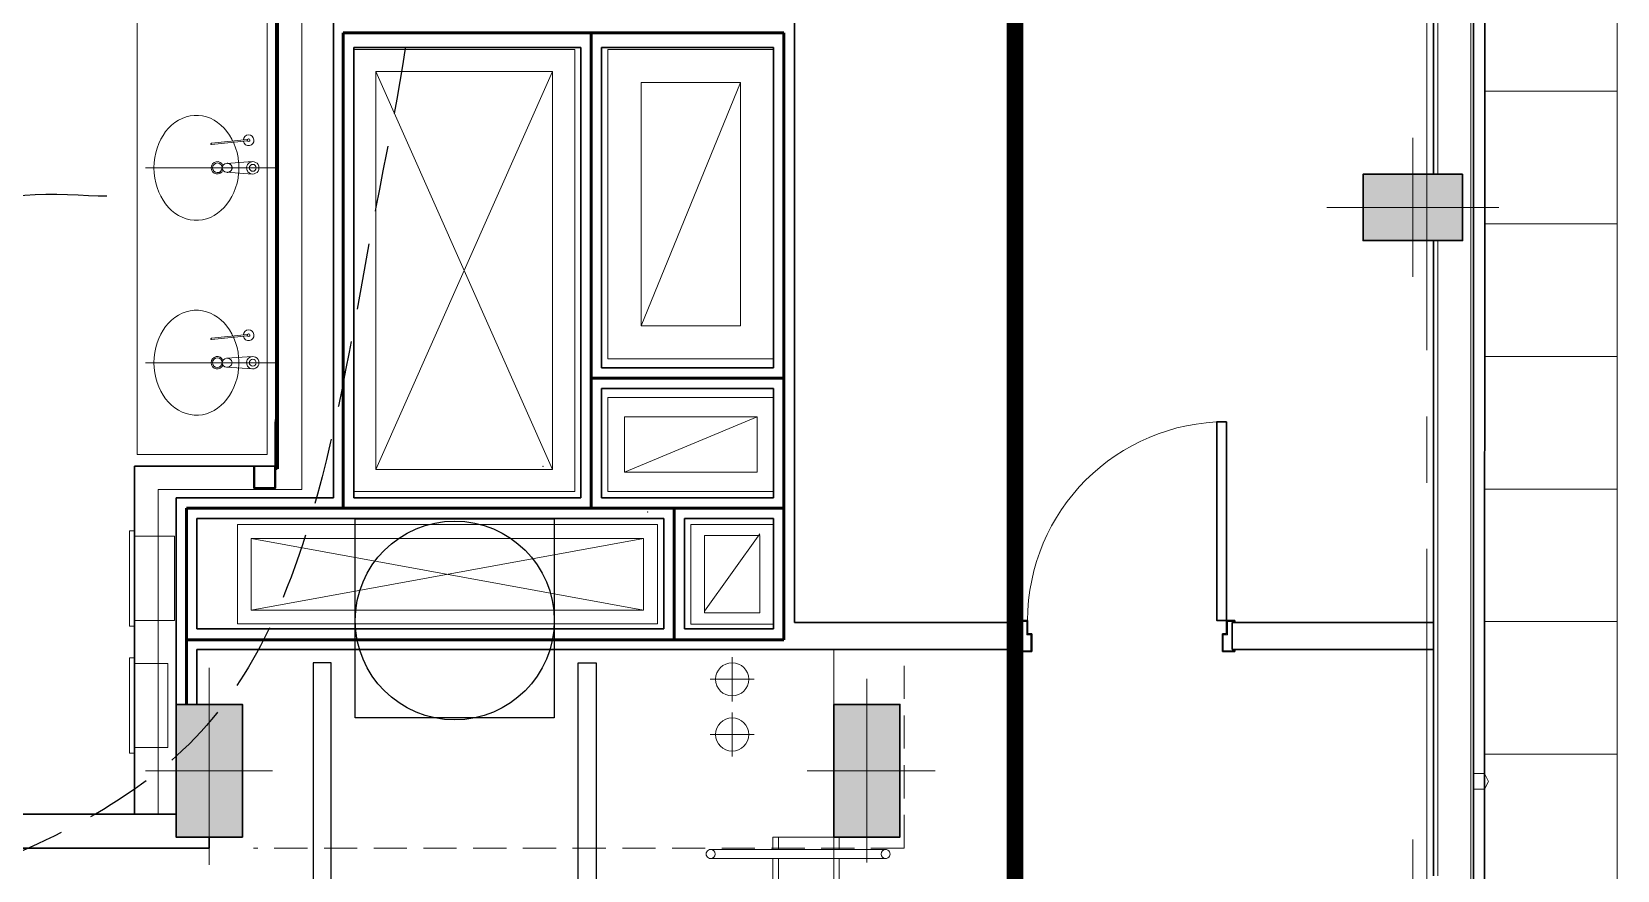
# Model space of a CAD drawing. Header units: inches. Extents: x -26500 to -19489, y -3216 to 2257.
# Drawn here: x -21673.5 to -21386.5, y 711.1 to 862.9 of the extents above; entities that cross this region are included whole.
import ezdxf

# ---------------------------------------------------------------- set-up
doc = ezdxf.new("R2010")
doc.units = ezdxf.units.IN
doc.header["$LTSCALE"] = 48
doc.header["$MEASUREMENT"] = 0
for name, pattern in [('A113$0$CENTER', [2, 1.25, -0.25, 0.25, -0.25]), ('A113$0$DGN Style 3', [242.953966, 173.538547, -69.415419]), ('A113$0$DGN Style 4', [277.835214, 138.830838, -69.415419, 0.173539, -69.415419]), ('A113$0$DGN Style 5', [121.476983, 52.061564, -69.415419]), ('A113$0$HIDDEN2', [0.1875, 0.125, -0.0625]), ('DASHED2', [0.375, 0.25, -0.125]), ('M2113$0$HIDDEN', [0.375, 0.25, -0.125]), ('NB - PH Mezzanine_plan$0$HIDDEN2', [0.1875, 0.125, -0.0625])]:
    doc.linetypes.add(name, pattern=pattern)
for name, color, linetype in [('A-Detl-Iden', 5, 'Continuous'), ('A113$0$A roof pave', 8, 'Continuous'), ('A113$0$A-ANNO-PATT-13-14', 8, 'Continuous'), ('A113$0$A-COLS-COLS13-14', 8, 'Continuous'), ('A113$0$A-DOOR', 8, 'Continuous'), ('A113$0$A-DOOR-FRAM', 8, 'Continuous'), ('A113$0$A-FLOR-CURB', 8, 'Continuous'), ('A113$0$A-FLOR-HRAL', 8, 'Continuous'), ('A113$0$A-FLOR-OVHD', 8, 'A113$0$HIDDEN2'), ('A113$0$A-FLOR-PFIX', 8, 'Continuous'), ('A113$0$A-FLOR-SLAB', 8, 'Continuous'), ('A113$0$A-FLOR-SLEEVE', 8, 'Continuous'), ('A113$0$A-FLOR-SPCL', 8, 'Continuous'), ('A113$0$A-FLOR-STRS', 8, 'Continuous'), ('A113$0$A-GRID-GRDP0-15', 8, 'Continuous'), ('A113$0$A-HVAC-RDFF', 8, 'Continuous'), ('A113$0$A-WALL-FIRE', 8, 'Continuous'), ('A113$0$A-WALL-FULL-EXTR', 8, 'Continuous'), ('A113$0$A-WALL-FULL-INTR', 8, 'Continuous'), ('A113$0$E-ELEC-WIND-WASH', 8, 'Continuous'), ('A113$0$Level 23', 8, 'Continuous'), ('A113$0$Level 30', 8, 'Continuous'), ('A113$0$Level 33', 8, 'Continuous'), ('A113$0$M-HVAC-Supp', 8, 'Continuous'), ('M2113$0$M-CONT-WIRE', 12, 'M2113$0$HIDDEN'), ('M2113$0$M-HVAC-Eqpm', 8, 'Continuous'), ('M2113$0$M-HVAC-FLEX', 8, 'Continuous'), ('M2113$0$M-HVAC-pad', 8, 'Continuous'), ('NB - PH Mezzanine_plan$0$STCCOLS1', 1, 'NB - PH Mezzanine_plan$0$HIDDEN2'), ('XREF', 7, 'Continuous')]:
    doc.layers.add(name, color=color, linetype=linetype)

# ---------------------------------------------------------------- blocks, each defined once
blk = doc.blocks.new('*U737')
at = {"layer": 'A113$0$A-FLOR-SPCL', "linetype": 'Continuous', "lineweight": 13}
for p, q in [((-1.81, 9.14), (-2.75, 9.14)), ((-2.75, -8.11), (-2.75, 9.14)), ((-1.81, -8.11), (-1.81, 9.14)), ((5.44, 8.14), (-1.81, 8.14)), ((-1.81, -8.11), (-2.75, -8.11))]:
    blk.add_line(p, q, dxfattribs=at)
blk = doc.blocks.new('*U736')
at = {"layer": 'A113$0$A-FLOR-SPCL', "linetype": 'Continuous', "lineweight": 13}
for q in [(3.53, 8.65), (-3.72, -6.6)]:
    blk.add_line((3.53, -6.6), q, dxfattribs=at)
blk.add_blockref('*U737', (-1.91, 0.51), dxfattribs=at)
blk = doc.blocks.new('*U758')
at = {"layer": 'A113$0$E-ELEC-WIND-WASH', "linetype": 'A113$0$DGN Style 3', "lineweight": 13, "flags": 128}
blk.add_lwpolyline([(1.01, -1.44), (1.72, -0.01), (1.01, 1.42)], dxfattribs=at)
at = {"layer": 'A113$0$E-ELEC-WIND-WASH', "linetype": 'A113$0$DGN Style 3', "lineweight": 13}
blk.add_3dface([(-1.08, 1.42), (-1.08, -1.44), (1.01, -1.44), (1.01, 1.42)], dxfattribs=at)
blk = doc.blocks.new('A113$0$36D478_19')
at = {"layer": 'A113$0$A-DOOR', "linetype": 'Continuous', "lineweight": 0, "extrusion": (0, 0, -1)}
blk.add_arc((0.85, 5.25), 36, 0, 90, dxfattribs=at)
at = {"layer": 'A113$0$A-DOOR', "linetype": 'Continuous', "lineweight": 30}
blk.add_3dface([(-0.85, 41.25), (-2.6, 41.25), (-2.6, 5.25), (-0.85, 5.25)], dxfattribs=at)
at = {"layer": 'A113$0$A-DOOR-FRAM', "linetype": 'Continuous', "lineweight": 30}
for p, q in [((-38.35, 5.25), (-36.85, 5.25)), ((-38.35, 5.25), (-38.35, 4.88)), ((-36.85, 5.25), (-36.85, 2.83)), ((0.65, 5.25), (-0.85, 5.25)), ((-0.85, 5.25), (-0.85, 2.83)), ((0.65, 5.25), (0.65, 4.88)), ((-38.35, -0.37), (-38.35, 0)), ((-36.85, 2.83), (-36.1, 2.83)), ((-36.1, 2.83), (-36.1, -0.37)), ((-0.85, 2.83), (-1.6, 2.83)), ((-1.6, 2.83), (-1.6, -0.37)), ((0.65, -0.37), (0.65, 0)), ((-36.1, -0.37), (-38.35, -0.37)), ((-1.6, -0.37), (0.65, -0.37))]:
    blk.add_line(p, q, dxfattribs=at)
at = {"layer": 'A113$0$A-DOOR-FRAM', "linetype": 'Continuous', "lineweight": 13}
for p, q in [((-38.35, 4.88), (-38.2, 4.88)), ((-38.2, 5.1), (-37, 5.1)), ((-38.2, 5.1), (-38.2, 4.88)), ((-37, 5.1), (-37, 2.68)), ((0.5, 5.1), (-0.7, 5.1)), ((-0.7, 5.1), (-0.7, 2.68)), ((0.5, 5.1), (0.5, 4.88)), ((0.65, 4.88), (0.5, 4.88)), ((-38.2, 0), (-38.35, 0)), ((-38.2, -0.22), (-38.2, 0)), ((-37, 2.68), (-36.25, 2.68)), ((-36.25, 2.68), (-36.25, -0.22)), ((-0.7, 2.68), (-1.45, 2.68)), ((-1.45, 2.68), (-1.45, -0.22)), ((0.5, -0.22), (0.5, 0)), ((0.5, 0), (0.65, 0)), ((-36.25, -0.22), (-38.2, -0.22)), ((-1.45, -0.22), (0.5, -0.22))]:
    blk.add_line(p, q, dxfattribs=at)
blk = doc.blocks.new('*U775')
at = {"layer": 'A113$0$A-FLOR-SLAB', "linetype": 'Continuous', "lineweight": 0}
blk.add_3dface([(-7.5, 9), (7.5, 9), (7.5, -9), (-7.5, -9)], dxfattribs=at)
at = {"layer": 'A113$0$A-HVAC-RDFF', "lineweight": 0}
blk.add_line((-5, -6.66), (5, 7.34), dxfattribs=at)
at = {"layer": 'A113$0$A-HVAC-RDFF', "lineweight": 13}
blk.add_3dface([(5, 7), (-5, 7), (-5, -7), (5, -7)], dxfattribs=at)
blk = doc.blocks.new('*U776')
at = {"layer": 'A113$0$A-FLOR-SLAB', "linetype": 'Continuous', "lineweight": 0}
blk.add_3dface([(-15, 8.5), (15, 8.5), (15, -8.5), (-15, -8.5)], dxfattribs=at)
at = {"layer": 'A113$0$A-HVAC-RDFF', "lineweight": 0}
blk.add_line((-12, -5), (12, 5), dxfattribs=at)
at = {"layer": 'A113$0$A-HVAC-RDFF', "lineweight": 13}
blk.add_3dface([(12, 5), (-12, 5), (-12, -5), (12, -5)], dxfattribs=at)
blk = doc.blocks.new('*U777')
at = {"layer": 'A113$0$A-FLOR-SLAB', "linetype": 'Continuous', "lineweight": 0}
blk.add_3dface([(-15, 28), (15, 28), (15, -28), (-15, -28)], dxfattribs=at)
at = {"layer": 'A113$0$A-HVAC-RDFF', "lineweight": 0}
blk.add_line((-9, -22), (9, 22), dxfattribs=at)
at = {"layer": 'A113$0$A-HVAC-RDFF', "lineweight": 13}
blk.add_3dface([(-9, 22), (9, 22), (9, -22), (-9, -22)], dxfattribs=at)
blk = doc.blocks.new('*U778')
at = {"layer": 'A113$0$A-FLOR-SLAB', "linetype": 'Continuous', "lineweight": 0}
blk.add_3dface([(-20, 40), (20, 40), (20, -40), (-20, -40)], dxfattribs=at)
at = {"layer": 'A113$0$A-HVAC-RDFF', "lineweight": 0}
for p, q in [((-16, -36), (16, 36)), ((-16, 36), (16, -36))]:
    blk.add_line(p, q, dxfattribs=at)
blk.add_point((14.28, -35.44), dxfattribs=at)
at = {"layer": 'A113$0$A-HVAC-RDFF', "lineweight": 13}
blk.add_3dface([(-16, 36), (16, 36), (16, -36), (-16, -36)], dxfattribs=at)
blk = doc.blocks.new('*U780')
at = {"layer": 'A113$0$A-FLOR-SPCL', "linetype": 'Continuous', "lineweight": 13}
for p, q in [((-1.81, 8.11), (-2.75, 8.11)), ((-2.75, 8.11), (-2.75, -9.14)), ((-1.81, 8.11), (-1.81, -9.14)), ((4.19, -8.14), (-1.81, -8.14)), ((-1.81, -9.14), (-2.75, -9.14))]:
    blk.add_line(p, q, dxfattribs=at)
blk = doc.blocks.new('*U779')
at = {"layer": 'A113$0$A-FLOR-SPCL', "linetype": 'Continuous', "lineweight": 13}
for q in [(-3.72, 6.6), (2.28, -8.65)]:
    blk.add_line((2.28, 6.6), q, dxfattribs=at)
blk.add_blockref('*U780', (-1.91, -0.51), dxfattribs=at)
blk = doc.blocks.new('*D785', base_point=(0, 0))
at = {"layer": 'A113$0$A-FLOR-SLEEVE', "linetype": 'Continuous', "lineweight": 0}
for p, q in [((0, -4), (0, 4)), ((-4, 0), (4, 0))]:
    blk.add_line(p, q, dxfattribs=at)
blk = doc.blocks.new('*U784')
at = {"layer": 'A113$0$A-FLOR-SLEEVE', "linetype": 'Continuous', "lineweight": 13}
blk.add_circle((0, 0), 3, dxfattribs=at)
at = {"layer": 'A113$0$A-FLOR-SLEEVE', "linetype": 'Continuous', "lineweight": 0}
blk.add_blockref('*D785', (0, 0), dxfattribs=at)
blk = doc.blocks.new('*U807')
at = {"layer": 'A113$0$A-FLOR-PFIX', "linetype": 'Continuous', "lineweight": 13}
for p, q in [((-3.96, -0.17), (2.55, 0.49)), ((-3.94, -0.42), (2.56, 0.24))]:
    blk.add_line(p, q, dxfattribs=at)
for centre, major_axis, start_param, end_param in [((2.76, 0.38), (0.187, -0.966), 4.749388, 10.782456), ((-3.95, -0.3), (-0.023, 0.121), 6.195472, 9.337065)]:
    blk.add_ellipse(centre, major_axis=major_axis, ratio=0.97753, start_param=start_param, end_param=end_param, dxfattribs=at)
at = {"layer": 'A113$0$A-FLOR-PFIX', "linetype": 'Continuous', "lineweight": 13, "extrusion": (0, 0, -1)}
blk.add_ellipse((2.76, 0.38), major_axis=(-0.047, 0.242), ratio=0.97753, dxfattribs=at)
blk = doc.blocks.new('*U806')
at = {"layer": 'A113$0$A-FLOR-PFIX', "linetype": 'A113$0$DGN Style 4', "lineweight": 0}
blk.add_line((-12, 0), (12, 0), dxfattribs=at)
at = {"layer": 'A113$0$A-FLOR-PFIX', "linetype": 'Continuous', "lineweight": 13}
for p, q in [((2.62, 0.81), (7.32, 1.12)), ((2.62, -0.81), (7.32, -1.12))]:
    blk.add_line(p, q, dxfattribs=at)
at = {"layer": 'A113$0$A-FLOR-PFIX', "linetype": 'A113$0$DGN Style 5', "lineweight": 0, "extrusion": (0, 0, -1)}
blk.add_arc((-7.39, 0), 1.12, 285.9103, 86.2194, dxfattribs=at)
at = {"layer": 'A113$0$A-FLOR-PFIX', "linetype": 'Continuous', "lineweight": 13, "extrusion": (0, 0, -1)}
blk.add_arc((-7.39, 0), 1.12, 86.2194, 273.7806, dxfattribs=at)
for centre, major_axis, ratio, start_param, end_param in [((-2.82, 0), (0, 9.5), 0.809169, 1.671656, 7.753122), ((2.75, 0), (0.888, 0), 0.92221, 1.713861, 4.569325)]:
    blk.add_ellipse(centre, major_axis=major_axis, ratio=ratio, start_param=start_param, end_param=end_param, dxfattribs=at)
at = {"layer": 'A113$0$A-FLOR-PFIX', "linetype": 'Continuous', "lineweight": 0, "extrusion": (0, 0, -1)}
for major_axis, start_param, end_param in [((0, -1.13), 5.098152, 10.610762), ((0, -0.875), 4.747561, 10.996484)]:
    blk.add_ellipse((0.97, 0), major_axis=major_axis, ratio=0.97753, start_param=start_param, end_param=end_param, dxfattribs=at)
at = {"layer": 'A113$0$A-FLOR-PFIX', "linetype": 'A113$0$DGN Style 5', "lineweight": 0, "extrusion": (0, 0, -1)}
blk.add_ellipse((2.75, 0), major_axis=(0.888, 0), ratio=0.92221, start_param=4.712389, end_param=7.853982, dxfattribs=at)
at = {"layer": 'A113$0$A-FLOR-PFIX', "linetype": 'A113$0$DGN Style 5', "lineweight": 13, "extrusion": (0, 0, -1)}
blk.add_ellipse((-2.82, 0), major_axis=(0, 9.5), ratio=0.809169, start_param=1.470832, end_param=1.671656, dxfattribs=at)
at = {"layer": 'A113$0$Level 33', "linetype": 'Continuous', "lineweight": 0, "extrusion": (0, 0, -1)}
blk.add_circle((-7.39, 0), 0.625, dxfattribs=at)
at = {"layer": 'A113$0$A-FLOR-PFIX', "linetype": 'Continuous', "lineweight": 13}
blk.add_blockref('*U807', (3.87, 4.62), dxfattribs=at)
blk = doc.blocks.new('*U808')
at = {"layer": 'A113$0$A-FLOR-PFIX', "linetype": 'Continuous', "lineweight": 13}
for p, q in [((-3.96, -0.17), (2.55, 0.49)), ((-3.94, -0.42), (2.56, 0.24))]:
    blk.add_line(p, q, dxfattribs=at)
for centre, major_axis, start_param, end_param in [((2.76, 0.38), (0.187, -0.966), 4.749388, 10.782456), ((-3.95, -0.3), (-0.023, 0.121), 6.195472, 9.337065)]:
    blk.add_ellipse(centre, major_axis=major_axis, ratio=0.97753, start_param=start_param, end_param=end_param, dxfattribs=at)
at = {"layer": 'A113$0$A-FLOR-PFIX', "linetype": 'Continuous', "lineweight": 13, "extrusion": (0, 0, -1)}
blk.add_ellipse((2.76, 0.38), major_axis=(-0.047, 0.242), ratio=0.97753, dxfattribs=at)
blk = doc.blocks.new('A113')
at = {"layer": 'A113$0$A roof pave', "lineweight": 13, "transparency": 33554687}
blk.add_line((-21386.53, 204.09, -2660.42), (-21386.53, 1091.49, -2660.42), dxfattribs=at)
at = {"layer": 'A113$0$A roof pave', "lineweight": 0, "transparency": 33554687}
for p, q in [((-21410.53, 852.09, -2660.42), (-21386.53, 852.09, -2660.42)), ((-21410.53, 828.09, -2660.42), (-21386.53, 828.09, -2660.42)), ((-21410.53, 804.09, -2660.42), (-21386.53, 804.09, -2660.42)), ((-21410.53, 780.09, -2660.42), (-21386.53, 780.09, -2660.42)), ((-21410.53, 756.09, -2660.42), (-21386.53, 756.09, -2660.42)), ((-21410.53, 732.09, -2660.42), (-21386.53, 732.09, -2660.42))]:
    blk.add_line(p, q, dxfattribs=at)
at = {"layer": 'A113$0$A-ANNO-PATT-13-14', "lineweight": 0, "transparency": 33554687}
blk.add_solid([(-21432.54, 837.06, -4909.55), (-21432.54, 825.06, -4909.55), (-21414.54, 837.06, -4909.55), (-21414.54, 825.06, -4909.55)], dxfattribs=at)
at = {"layer": 'A113$0$A-ANNO-PATT-13-14', "lineweight": 30, "transparency": 33554687, "extrusion": (0, 0, -1)}
blk.add_solid([(21647.38, 717.09, 4909.55), (21635.38, 717.09, 4909.55), (21647.38, 741.09, 4909.55), (21635.38, 741.09, 4909.55)], dxfattribs=at)
at = {"layer": 'A113$0$A-ANNO-PATT-13-14', "lineweight": 30, "transparency": 33554687}
blk.add_solid([(-21516.36, 717.09, -4909.55), (-21528.36, 717.09, -4909.55), (-21516.36, 741.09, -4909.55), (-21528.36, 741.09, -4909.55)], dxfattribs=at)
at = {"layer": 'A113$0$A-COLS-COLS13-14', "lineweight": 13, "transparency": 33554687}
for p, q in [((-21423.54, 843.64, -4909.55), (-21423.54, 818.48, -4909.55)), ((-21407.96, 831.06, -4909.55), (-21439.11, 831.06, -4909.55)), ((-21641.38, 747.73, -4909.55), (-21641.38, 712.05, -4909.55)), ((-21522.36, 745.71, -4909.55), (-21522.36, 712.46, -4909.55)), ((-21629.93, 729.09, -4909.55), (-21652.89, 729.09, -4909.55)), ((-21509.99, 729.09, -4909.55), (-21533.14, 729.09, -4909.55)), ((-21423.54, 716.67, -4909.55), (-21423.54, 691.52, -4909.55))]:
    blk.add_line(p, q, dxfattribs=at)
at = {"layer": 'A113$0$A-COLS-COLS13-14', "lineweight": 30, "transparency": 33554687}
for points in [[(-21414.54, 837.06, -4909.55), (-21414.54, 825.06, -4909.55), (-21432.54, 825.06, -4909.55), (-21432.54, 837.06, -4909.55)], [(-21647.38, 741.09, -4909.55), (-21635.38, 741.09, -4909.55), (-21635.38, 717.09, -4909.55), (-21647.38, 717.09, -4909.55)], [(-21528.36, 741.09, -4909.55), (-21516.36, 741.09, -4909.55), (-21516.36, 717.09, -4909.55), (-21528.36, 717.09, -4909.55)]]:
    blk.add_3dface(points, dxfattribs=at)
at = {"layer": 'A113$0$A-FLOR-CURB', "lineweight": 0, "transparency": 33554687}
for p, q in [((-21419.03, 837.06, 1992.75), (-21419.03, 941.16, 1992.75)), ((-21413.04, 437.63, 1992.75), (-21413.03, 941.16, 1992.75)), ((-21419.03, 710.09, 1992.75), (-21419.03, 825.06, 1992.75))]:
    blk.add_line(p, q, dxfattribs=at)
at = {"layer": 'A113$0$A-FLOR-HRAL', "lineweight": 13, "transparency": 33554687}
for p, q in [((-21519, 714.84, 1992.75), (-21550.6, 714.84, 1992.75)), ((-21519, 713.21, 1992.75), (-21550.6, 713.21, 1992.75))]:
    blk.add_line(p, q, dxfattribs=at)
for start, end in [(87.2388, 272.7612), (272.7612, 87.2388)]:
    blk.add_arc((-21550.64, 714.02, 1992.75), 0.813, start, end, dxfattribs=at)
at = {"layer": 'A113$0$A-FLOR-HRAL', "lineweight": 13, "transparency": 33554687, "extrusion": (0, 0, -1)}
for start, end in [(272.7612, 87.2388), (87.2388, 272.7612)]:
    blk.add_arc((21518.96, 714.02, -1992.75), 0.813, start, end, dxfattribs=at)
at = {"layer": 'A113$0$A-FLOR-OVHD', "lineweight": 13, "transparency": 33554687}
for q in [(-21515.61, 751.02, 1992.75), (-21633.38, 715.1, 1992.75)]:
    blk.add_line((-21515.61, 715.1, 1992.75), q, dxfattribs=at)
at = {"layer": 'A113$0$A-FLOR-PFIX', "lineweight": 13, "transparency": 33554687}
for p, q in [((-21638.27, 803.76, 1992.75), (-21633.58, 804.07, 1992.75)), ((-21638.27, 802.14, 1992.75), (-21633.58, 801.83, 1992.75))]:
    blk.add_line(p, q, dxfattribs=at)
at = {"layer": 'A113$0$A-FLOR-PFIX', "lineweight": 0, "transparency": 33554687}
blk.add_line((-21652.89, 802.95, 1992.75), (-21628.9, 802.95, 1992.75), dxfattribs=at)
at = {"layer": 'A113$0$A-FLOR-PFIX', "lineweight": 0, "transparency": 33554687, "extrusion": (0, 0, -1)}
blk.add_arc((21633.5, 802.95, -1992.75), 1.12, 285.9103, 86.2194, dxfattribs=at)
at = {"layer": 'A113$0$A-FLOR-PFIX', "lineweight": 13, "transparency": 33554687, "extrusion": (0, 0, -1)}
blk.add_arc((21633.5, 802.95, -1992.75), 1.12, 86.2194, 273.7806, dxfattribs=at)
for centre, major_axis, ratio, start_param, end_param in [((-21643.71, 802.95, 1992.75), (0, 9.5), 0.809169, 1.671656, 7.753122), ((-21638.14, 802.95, 1992.75), (0.888, 0), 0.92221, 1.713861, 4.569325), ((-21643.71, 802.95, 1992.75), (0, 9.5), 0.809169, 1.470832, 1.671656)]:
    blk.add_ellipse(centre, major_axis=major_axis, ratio=ratio, start_param=start_param, end_param=end_param, dxfattribs=at)
at = {"layer": 'A113$0$A-FLOR-PFIX', "lineweight": 0, "transparency": 33554687, "extrusion": (0, 0, -1)}
for centre, major_axis, ratio, start_param, end_param in [((-21639.92, 802.95, 1992.75), (0, -1.13), 0.97753, 5.098152, 10.610762), ((-21639.92, 802.95, 1992.75), (0, -0.875), 0.97753, 4.747561, 10.996484), ((-21638.14, 802.95, 1992.75), (0.888, 0), 0.92221, 4.712389, 7.853982)]:
    blk.add_ellipse(centre, major_axis=major_axis, ratio=ratio, start_param=start_param, end_param=end_param, dxfattribs=at)
at = {"layer": 'A113$0$A-FLOR-SLAB', "lineweight": 0, "transparency": 33554687}
blk.add_point((-21562.04, 775.91, 1992.75), dxfattribs=at)
blk.add_3dface([(-21636.27, 773.66, 1992.75), (-21560.27, 773.66, 1992.75), (-21560.27, 755.66, 1992.75), (-21636.27, 755.66, 1992.75)], dxfattribs=at)
at = {"layer": 'A113$0$A-FLOR-STRS', "lineweight": 13, "transparency": 33554687}
for p, q in [((-21528.36, 751.02, 1992.75), (-21528.36, 665.02, 1992.75)), ((-21539.36, 714.84, 1992.75), (-21539.36, 717.09, 1992.75)), ((-21539.36, 717.09, 1992.75), (-21528.36, 717.09, 1992.75)), ((-21538.36, 714.84, 1992.75), (-21538.36, 717.09, 1992.75)), ((-21528.36, 714.84, 1992.75), (-21528.36, 717.09, 1992.75)), ((-21527.36, 714.84, 1992.75), (-21527.36, 717.09, 1992.75)), ((-21539.36, 713.21, 1992.75), (-21539.36, 665.02, 1992.75)), ((-21538.36, 713.21, 1992.75), (-21538.36, 665.02, 1992.75)), ((-21527.36, 713.21, 1992.75), (-21527.36, 665.02, 1992.75))]:
    blk.add_line(p, q, dxfattribs=at)
at = {"layer": 'A113$0$A-GRID-GRDP0-15', "linetype": 'A113$0$CENTER', "lineweight": 0, "transparency": 33554687}
blk.add_line((-21421.02, 2113.24), (-21421.02, -676.9), dxfattribs=at)
at = {"layer": 'A113$0$A-HVAC-RDFF', "lineweight": 0, "transparency": 33554687}
for p, q in [((-21562.77, 758.16, 1992.75), (-21633.77, 771.16, 1992.75)), ((-21562.77, 771.16, 1992.75), (-21633.77, 758.16, 1992.75))]:
    blk.add_line(p, q, dxfattribs=at)
at = {"layer": 'A113$0$A-WALL-FIRE', "lineweight": 53, "transparency": 33554687}
for p, q in [((-21617.12, 862.65, 1992.75), (-21617.12, 776.65, 1992.75)), ((-21537.36, 862.65, 1992.75), (-21617.12, 862.65, 1992.75)), ((-21572.23, 862.65, 1992.75), (-21572.23, 776.65, 1992.75)), ((-21537.36, 752.77, 1992.75), (-21537.36, 862.65, 1992.75)), ((-21572.23, 800.15, 1992.75), (-21537.36, 800.15, 1992.75)), ((-21645.5, 776.65, 1992.75), (-21537.36, 776.65, 1992.75)), ((-21645.5, 776.65, 1992.75), (-21645.5, 741.09, 1992.75)), ((-21557.23, 776.65, 1992.75), (-21557.23, 752.77, 1992.75)), ((-21537.36, 752.77, 1992.75), (-21645.5, 752.77, 1992.75))]:
    blk.add_line(p, q, dxfattribs=at)
at = {"layer": 'A113$0$A-WALL-FULL-EXTR', "lineweight": 30, "transparency": 33554687}
for p, q in [((-21412.54, 694.13, 1992.75), (-21412.53, 941.16, 1992.75)), ((-21410.54, 694.13, 1992.75), (-21410.53, 941.16, 1992.75)), ((-21419.79, 837.06, 1992.75), (-21419.78, 922.06, 1992.75)), ((-21419.79, 710.09, 1992.75), (-21419.79, 825.06, 1992.75))]:
    blk.add_line(p, q, dxfattribs=at)
at = {"layer": 'A113$0$A-WALL-FULL-INTR', "lineweight": 30, "transparency": 33554687}
for p, q in [((-21618.87, 936.28, 1992.75), (-21618.87, 778.52, 1992.75)), ((-21535.48, 755.9, 1992.75), (-21535.48, 922.06, 1992.75)), ((-21628.9, 892.68, 1992.75), (-21628.9, 783.77, 1992.75)), ((-21615.24, 860.02, 1992.75), (-21615.24, 778.52, 1992.75)), ((-21574.11, 860.02, 1992.75), (-21615.24, 860.02, 1992.75)), ((-21574.11, 860.02, 1992.75), (-21574.11, 778.52, 1992.75)), ((-21570.36, 860.02, 1992.75), (-21570.36, 802.02, 1992.75)), ((-21539.23, 860.02, 1992.75), (-21570.36, 860.02, 1992.75)), ((-21539.23, 802.02, 1992.75), (-21539.23, 860.02, 1992.75)), ((-21570.36, 802.02, 1992.75), (-21539.23, 802.02, 1992.75)), ((-21570.36, 798.27, 1992.75), (-21539.23, 798.27, 1992.75)), ((-21570.36, 798.27, 1992.75), (-21570.36, 778.52, 1992.75)), ((-21539.23, 778.52, 1992.75), (-21539.23, 798.27, 1992.75)), ((-21654.9, 784.23, 1992.75), (-21654.9, 721.23, 1992.75)), ((-21654.9, 784.23, 1992.75), (-21629.48, 784.23, 1992.75)), ((-21647.37, 778.52, 1992.75), (-21647.38, 741.09, 1992.75)), ((-21647.37, 778.52, 1992.75), (-21618.87, 778.52, 1992.75)), ((-21615.24, 778.52, 1992.75), (-21574.11, 778.52, 1992.75)), ((-21570.36, 778.52, 1992.75), (-21539.23, 778.52, 1992.75)), ((-21643.62, 774.77, 1992.75), (-21643.63, 754.77, 1992.75)), ((-21643.62, 774.77, 1992.75), (-21559.11, 774.77, 1992.75)), ((-21559.11, 774.77, 1992.75), (-21559.11, 754.77, 1992.75)), ((-21555.36, 774.77, 1992.75), (-21539.23, 774.77, 1992.75)), ((-21555.36, 774.77, 1992.75), (-21555.36, 754.77, 1992.75)), ((-21539.23, 754.77, 1992.75), (-21539.23, 774.77, 1992.75)), ((-21559.11, 754.77, 1992.75), (-21643.63, 754.77, 1992.75)), ((-21539.23, 754.77, 1992.75), (-21555.36, 754.77, 1992.75)), ((-21535.48, 755.9, 1992.75), (-21494.26, 755.9, 1992.75)), ((-21494.26, 751.02, 1992.75), (-21494.26, 755.9, 1992.75)), ((-21456.26, 751.02, 1992.75), (-21456.26, 755.9, 1992.75)), ((-21456.26, 755.9, 1992.75), (-21419.79, 755.9, 1992.75)), ((-21643.63, 751.02, 1992.75), (-21494.26, 751.02, 1992.75)), ((-21643.63, 751.02, 1992.75), (-21643.63, 741.09, 1992.75)), ((-21456.26, 751.02, 1992.75), (-21419.79, 751.02, 1992.75)), ((-21714.9, 721.23, 1992.75), (-21647.38, 721.23, 1992.75)), ((-21890.99, 715.1, 1992.75), (-21641.38, 715.1, 1992.75)), ((-21641.38, 715.1, 1992.75), (-21641.38, 717.09, 1992.75))]:
    blk.add_line(p, q, dxfattribs=at)
at = {"layer": 'A113$0$A-WALL-FULL-INTR', "lineweight": 0, "transparency": 33554687, "elevation": 1992.75, "flags": 128}
blk.add_lwpolyline([(-21624.65, 936.28), (-21624.65, 925.78), (-21650.65, 925.78), (-21650.65, 896.48), (-21624.65, 896.48), (-21624.65, 779.98), (-21650.65, 779.98), (-21650.65, 721.23)], dxfattribs=at)
at = {"layer": 'A113$0$Level 23', "lineweight": 30, "transparency": 33554687}
for p, q in [((-21629.31, 884.05, 173.77), (-21629.31, 792.42, 173.77)), ((-21629.06, 884.05, 173.77), (-21629.06, 792.42, 173.77)), ((-21629.4, 792.7, 173.77), (-21629.34, 792.7, 173.77)), ((-21629.34, 792.7, 173.77), (-21629.34, 792.38, 173.77)), ((-21628.96, 792.38, 173.77), (-21629.34, 792.38, 173.77)), ((-21629.05, 792.42, 173.77), (-21629.3, 792.42, 173.77)), ((-21628.96, 792.38, 173.77), (-21628.96, 792.32, 173.77))]:
    blk.add_line(p, q, dxfattribs=at)
at = {"layer": 'A113$0$Level 23', "lineweight": 0, "transparency": 33554687}
blk.add_line((-21629.4, 792.7, 173.77), (-21629.4, 883.75, 173.77), dxfattribs=at)
at = {"layer": 'A113$0$Level 23', "lineweight": 40, "transparency": 33554687}
for p, q in [((-21629.09, 792.26, 173.77), (-21629.4, 792.26, 173.77)), ((-21629.4, 792.26, 173.77), (-21629.4, 783.77, 173.77)), ((-21629.09, 783.77, 173.77), (-21629.09, 792.26, 173.77)), ((-21629.4, 783.77, 173.77), (-21629.09, 783.77, 173.77))]:
    blk.add_line(p, q, dxfattribs=at)
at = {"layer": 'A113$0$Level 23', "lineweight": 30, "transparency": 33554687, "elevation": 173.77, "flags": 128}
blk.add_lwpolyline([(-21628.96, 792.32), (-21629.4, 792.32), (-21629.4, 792.7)], dxfattribs=at)
at = {"layer": 'A113$0$Level 23', "lineweight": 40, "transparency": 33554687, "elevation": 1992.75, "flags": 128}
blk.add_lwpolyline([(-21629.48, 784.23), (-21629.48, 780.23), (-21633.23, 780.23), (-21633.23, 784.23)], dxfattribs=at)
at = {"layer": 'A113$0$Level 30', "lineweight": 13, "transparency": 33554687}
blk.add_3dface([(-21630.9, 786.35, 1992.75), (-21654.4, 786.35, 1992.75), (-21654.4, 890.1, 1992.75), (-21630.9, 890.1, 1992.75)], dxfattribs=at)
at = {"layer": 'A113$0$Level 33', "lineweight": 0, "transparency": 33554687, "extrusion": (0, 0, -1)}
blk.add_circle((21633.5, 802.95, -1992.75), 0.625, dxfattribs=at)
at = {"layer": 'A113$0$M-HVAC-Supp', "lineweight": 13, "ltscale": 5.29435e-09, "transparency": 33554687}
blk.add_3dface([(-21633.77, 771.16, 1992.75), (-21562.77, 771.16, 1992.75), (-21562.77, 758.16, 1992.75), (-21633.77, 758.16, 1992.75)], dxfattribs=at)
at = {"layer": 'A113$0$A-DOOR', "lineweight": 0, "transparency": 33554687}
blk.add_blockref('A113$0$36D478_19', (-21456.41, 751.02, 1992.75), dxfattribs=at)
at = {"layer": 'A113$0$A-FLOR-PFIX', "lineweight": 13, "transparency": 33554687}
for name, p in [('*U806', (-21640.89, 838.23, 1992.75)), ('*U808', (-21637.02, 807.56, 1992.75))]:
    blk.add_blockref(name, p, dxfattribs=at)
at = {"layer": 'A113$0$A-FLOR-SLEEVE', "lineweight": 13, "transparency": 33554687}
for p in [(-21546.73, 745.65, 1992.75), (-21546.73, 735.65, 1992.75)]:
    blk.add_blockref('*U784', p, dxfattribs=at)
at = {"layer": 'A113$0$A-FLOR-SPCL', "lineweight": 13, "transparency": 33554687}
for name, p in [('*U736', (-21651.18, 762.88, 1992.75)), ('*U779', (-21651.18, 741.93, 1992.75))]:
    blk.add_blockref(name, p, dxfattribs=at)
at = {"layer": 'A113$0$A-HVAC-RDFF', "lineweight": 13, "transparency": 33554687}
for name, p in [('*U778', (-21595.23, 819.65, 1992.75)), ('*U777', (-21554.23, 831.65, 1992.75)), ('*U776', (-21554.23, 788.15, 1992.75)), ('*U775', (-21546.73, 764.65, 1992.75))]:
    blk.add_blockref(name, p, dxfattribs=at)
at = {"layer": 'A113$0$E-ELEC-WIND-WASH', "lineweight": 13, "transparency": 33554687}
blk.add_blockref('*U758', (-21411.55, 727.17, 1992.75), dxfattribs=at)
blk = doc.blocks.new('NB - PH Mezzanine_plan')
at = {"layer": 'NB - PH Mezzanine_plan$0$STCCOLS1', "transparency": 33554687}
for points in [[(-21414.54, 837.06), (-21432.54, 837.06), (-21432.54, 825.06), (-21414.54, 825.06)], [(-21647.38, 741.09), (-21635.38, 741.09), (-21635.38, 717.09), (-21647.38, 717.09)], [(-21528.36, 741.09), (-21516.36, 741.09), (-21516.36, 717.09), (-21528.36, 717.09)]]:
    blk.add_lwpolyline(points, close=True, dxfattribs=at)

msp = doc.modelspace()

# ---------------------------------------------------------------- linework, layer by layer
at = {"layer": 'A-Detl-Iden', "linetype": 'DASHED2', "const_width": 3, "elevation": 0, "flags": 128}
msp.add_lwpolyline([(-22047.51, 1096.36), (-22047.51, 613.14), (-21495.53, 613.14), (-21495.53, 1096.36), (-22047.51, 1096.36)], dxfattribs=at)
at = {"layer": 'M2113$0$M-CONT-WIRE', "transparency": 33554687}
msp.add_spline([(-21657.61, 989.41, 0), (-21604.37, 881.89), (-21611.23, 831.08), (-21642.83, 736.22), (-21743.73, 688.73), (-21791.84, 659.52)], degree=3, dxfattribs=at)
at = {"layer": 'M2113$0$M-HVAC-Eqpm', "transparency": 33554687, "elevation": 173.77}
msp.add_lwpolyline([(-21614.96, 774.67), (-21578.96, 774.67), (-21578.96, 738.67), (-21614.96, 738.67)], close=True, dxfattribs=at)
at = {"layer": 'M2113$0$M-HVAC-Eqpm', "transparency": 33554687}
msp.add_circle((-21596.95, 756.29, 173.77), 18, dxfattribs=at)
at = {"layer": 'M2113$0$M-HVAC-FLEX', "transparency": 33554687, "start_tangent": (0, 1), "end_tangent": (1, 0)}
msp.add_spline([(-21683.54, 827.36), (-21659.9, 833.16)], degree=3, dxfattribs=at)
at = {"layer": 'M2113$0$M-HVAC-pad', "transparency": 33554687, "elevation": 347.53}
for points in [[(-21619.34, 662.63), (-21619.34, 748.63), (-21622.56, 748.63), (-21622.56, 662.63)], [(-21574.58, 699.83), (-21574.58, 748.63), (-21571.36, 748.63), (-21571.36, 699.83)]]:
    msp.add_lwpolyline(points, close=True, dxfattribs=at)

# ---------------------------------------------------------------- block references
at = {"layer": 'XREF'}
for name in ['A113', 'NB - PH Mezzanine_plan']:
    msp.add_blockref(name, (0, 0), dxfattribs=at)

doc.saveas('drawing.dxf')
